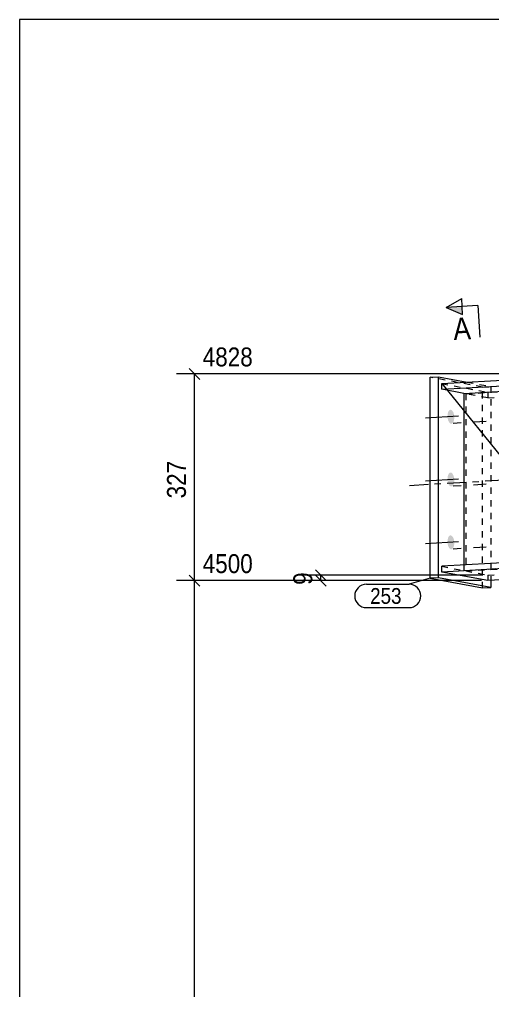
# Model space of a CAD drawing. Header units: millimetres. Extents: x 2 to 825, y 1 to 579.
# Drawn here: x 5 to 79.9, y 425.2 to 579 of the extents above; entities that cross this region are included whole.
import ezdxf

# ---------------------------------------------------------------- set-up
doc = ezdxf.new("R2010")
doc.units = ezdxf.units.MM
for name, pattern in [('XKITLINE00', [0]), ('XKITLINE01', [4, 1, -1, 1, -1]), ('XKITLINE02', [4, 2, -2]), ('XKITLINE03', [6, 3, -1, 1, -1])]:
    doc.linetypes.add(name, pattern=pattern)
for name, color, linetype, lineweight in [('Bolt', 3, 'Continuous', 0), ('Dimensions', 7, 'Continuous', 0), ('DrawingSheet', 5, 'Continuous', 0), ('Part', 2, 'Continuous', 0), ('PartMark', 7, 'Continuous', 0), ('Section', 6, 'Continuous', 0)]:
    doc.layers.add(name, color=color, linetype=linetype, lineweight=lineweight)
doc.styles.add('ARIAL', font='ARIAL.TTF')

# ---------------------------------------------------------------- blocks, each defined once
blk = doc.blocks.new('*A44')
at = {"layer": 'Bolt'}
for points in [[(72.75, 516.1), (72.75, 516.16), (72.75, 516.21), (72.75, 516.26), (72.76, 516.32), (72.76, 516.37), (72.76, 516.42), (72.77, 516.47), (72.78, 516.52), (72.79, 516.57), (72.8, 516.62), (72.81, 516.66), (72.82, 516.71), (72.83, 516.75), (72.85, 516.8), (72.86, 516.84), (72.88, 516.87), (72.9, 516.91), (72.92, 516.94), (72.94, 516.98), (72.96, 517.01), (72.98, 517.03), (73, 517.06), (73.02, 517.08), (73.05, 517.1), (73.07, 517.12), (73.09, 517.14), (73.12, 517.15), (73.14, 517.16), (73.17, 517.17), (73.19, 517.18), (73.22, 517.18), (73.25, 517.18), (73.27, 517.18), (73.3, 517.17), (73.33, 517.16), (73.35, 517.15), (73.38, 517.14), (73.4, 517.12), (73.43, 517.11), (73.45, 517.09), (73.48, 517.06), (73.5, 517.04), (73.53, 517.01), (73.55, 516.98), (73.57, 516.95), (73.59, 516.91), (73.61, 516.88), (73.63, 516.84), (73.65, 516.8), (73.67, 516.76), (73.69, 516.72), (73.71, 516.67), (73.72, 516.63), (73.74, 516.58), (73.75, 516.53), (73.76, 516.48), (73.77, 516.43), (73.78, 516.38), (73.79, 516.32), (73.8, 516.27), (73.81, 516.22), (73.81, 516.17), (73.81, 516.11), (73.82, 516.06), (73.82, 516), (73.82, 515.95), (73.82, 515.9), (73.81, 515.84), (73.81, 515.79), (73.81, 515.74), (73.8, 515.69), (73.79, 515.64), (73.78, 515.59), (73.77, 515.54), (73.76, 515.5), (73.75, 515.45), (73.73, 515.41), (73.72, 515.37), (73.7, 515.33), (73.69, 515.29), (73.67, 515.25), (73.65, 515.22), (73.63, 515.18), (73.61, 515.15), (73.59, 515.13), (73.57, 515.1), (73.55, 515.08), (73.52, 515.06), (73.5, 515.04), (73.48, 515.02), (73.45, 515.01), (73.43, 515), (73.4, 514.99), (73.37, 514.99), (73.35, 514.98), (73.32, 514.98), (73.3, 514.98), (73.27, 514.99), (73.24, 515), (73.22, 515.01), (73.19, 515.02), (73.17, 515.04), (73.14, 515.05), (73.12, 515.07), (73.09, 515.1), (73.07, 515.12), (73.04, 515.15), (73.02, 515.18), (73, 515.21), (72.98, 515.25), (72.96, 515.28), (72.94, 515.32), (72.92, 515.36), (72.9, 515.4), (72.88, 515.44), (72.86, 515.49), (72.85, 515.54), (72.83, 515.58), (72.82, 515.63), (72.81, 515.68), (72.8, 515.73), (72.79, 515.78), (72.78, 515.84), (72.77, 515.89), (72.76, 515.94), (72.76, 516), (72.75, 516.05)], [(72.75, 506.16), (72.75, 506.21), (72.75, 506.27), (72.75, 506.32), (72.76, 506.37), (72.76, 506.42), (72.76, 506.48), (72.77, 506.53), (72.78, 506.58), (72.79, 506.63), (72.8, 506.67), (72.81, 506.72), (72.82, 506.77), (72.83, 506.81), (72.85, 506.85), (72.86, 506.89), (72.88, 506.93), (72.9, 506.96), (72.92, 507), (72.94, 507.03), (72.96, 507.06), (72.98, 507.09), (73, 507.12), (73.02, 507.14), (73.05, 507.16), (73.07, 507.18), (73.09, 507.19), (73.12, 507.21), (73.14, 507.22), (73.17, 507.23), (73.19, 507.23), (73.22, 507.23), (73.25, 507.23), (73.27, 507.23), (73.3, 507.23), (73.33, 507.22), (73.35, 507.21), (73.38, 507.2), (73.4, 507.18), (73.43, 507.16), (73.45, 507.14), (73.48, 507.12), (73.5, 507.09), (73.53, 507.07), (73.55, 507.04), (73.57, 507), (73.59, 506.97), (73.61, 506.93), (73.63, 506.9), (73.65, 506.86), (73.67, 506.81), (73.69, 506.77), (73.71, 506.73), (73.72, 506.68), (73.74, 506.63), (73.75, 506.58), (73.76, 506.53), (73.77, 506.48), (73.78, 506.43), (73.79, 506.38), (73.8, 506.33), (73.81, 506.27), (73.81, 506.22), (73.81, 506.17), (73.82, 506.11), (73.82, 506.06), (73.82, 506.01), (73.82, 505.95), (73.81, 505.9), (73.81, 505.85), (73.81, 505.79), (73.8, 505.74), (73.79, 505.69), (73.78, 505.65), (73.77, 505.6), (73.76, 505.55), (73.75, 505.51), (73.73, 505.46), (73.72, 505.42), (73.7, 505.38), (73.69, 505.34), (73.67, 505.31), (73.65, 505.27), (73.63, 505.24), (73.61, 505.21), (73.59, 505.18), (73.57, 505.16), (73.55, 505.13), (73.52, 505.11), (73.5, 505.09), (73.48, 505.08), (73.45, 505.06), (73.43, 505.05), (73.4, 505.05), (73.37, 505.04), (73.35, 505.04), (73.32, 505.04), (73.3, 505.04), (73.27, 505.04), (73.24, 505.05), (73.22, 505.06), (73.19, 505.08), (73.17, 505.09), (73.14, 505.11), (73.12, 505.13), (73.09, 505.15), (73.07, 505.18), (73.04, 505.21), (73.02, 505.24), (73, 505.27), (72.98, 505.3), (72.96, 505.34), (72.94, 505.38), (72.92, 505.42), (72.9, 505.46), (72.88, 505.5), (72.86, 505.54), (72.85, 505.59), (72.83, 505.64), (72.82, 505.69), (72.81, 505.74), (72.8, 505.79), (72.79, 505.84), (72.78, 505.89), (72.77, 505.94), (72.76, 506), (72.76, 506.05), (72.75, 506.1)], [(72.75, 496.21), (72.75, 496.27), (72.75, 496.32), (72.75, 496.37), (72.76, 496.43), (72.76, 496.48), (72.76, 496.53), (72.77, 496.58), (72.78, 496.63), (72.79, 496.68), (72.8, 496.73), (72.81, 496.78), (72.82, 496.82), (72.83, 496.86), (72.85, 496.91), (72.86, 496.95), (72.88, 496.98), (72.9, 497.02), (72.92, 497.05), (72.94, 497.09), (72.96, 497.12), (72.98, 497.14), (73, 497.17), (73.02, 497.19), (73.05, 497.21), (73.07, 497.23), (73.09, 497.25), (73.12, 497.26), (73.14, 497.27), (73.17, 497.28), (73.19, 497.29), (73.22, 497.29), (73.25, 497.29), (73.27, 497.29), (73.3, 497.28), (73.33, 497.27), (73.35, 497.26), (73.38, 497.25), (73.4, 497.24), (73.43, 497.22), (73.45, 497.2), (73.48, 497.17), (73.5, 497.15), (73.53, 497.12), (73.55, 497.09), (73.57, 497.06), (73.59, 497.03), (73.61, 496.99), (73.63, 496.95), (73.65, 496.91), (73.67, 496.87), (73.69, 496.83), (73.71, 496.78), (73.72, 496.74), (73.74, 496.69), (73.75, 496.64), (73.76, 496.59), (73.77, 496.54), (73.78, 496.49), (73.79, 496.44), (73.8, 496.38), (73.81, 496.33), (73.81, 496.28), (73.81, 496.22), (73.82, 496.17), (73.82, 496.11), (73.82, 496.06), (73.82, 496.01), (73.81, 495.95), (73.81, 495.9), (73.81, 495.85), (73.8, 495.8), (73.79, 495.75), (73.78, 495.7), (73.77, 495.65), (73.76, 495.61), (73.75, 495.56), (73.73, 495.52), (73.72, 495.48), (73.7, 495.44), (73.69, 495.4), (73.67, 495.36), (73.65, 495.33), (73.63, 495.29), (73.61, 495.26), (73.59, 495.24), (73.57, 495.21), (73.55, 495.19), (73.52, 495.17), (73.5, 495.15), (73.48, 495.13), (73.45, 495.12), (73.43, 495.11), (73.4, 495.1), (73.37, 495.1), (73.35, 495.09), (73.32, 495.09), (73.3, 495.09), (73.27, 495.1), (73.24, 495.11), (73.22, 495.12), (73.19, 495.13), (73.17, 495.15), (73.14, 495.16), (73.12, 495.18), (73.09, 495.21), (73.07, 495.23), (73.04, 495.26), (73.02, 495.29), (73, 495.32), (72.98, 495.36), (72.96, 495.39), (72.94, 495.43), (72.92, 495.47), (72.9, 495.51), (72.88, 495.56), (72.86, 495.6), (72.85, 495.65), (72.83, 495.69), (72.82, 495.74), (72.81, 495.79), (72.8, 495.84), (72.79, 495.89), (72.78, 495.95), (72.77, 496), (72.76, 496.05), (72.76, 496.11), (72.75, 496.16)]]:
    blk.add_hatch(color=3, dxfattribs=at).paths.add_polyline_path(points, flags=17)
at = {"layer": 'Bolt', "color": 3, "linetype": 'XKITLINE00', "lineweight": 0}
for p, q in [((74.51, 516.15), (69.26, 515.85)), ((74.51, 506.21), (69.26, 505.9)), ((74.51, 496.26), (69.26, 495.96))]:
    blk.add_line(p, q, dxfattribs=at)
at = {"layer": 'Bolt', "color": 3, "linetype": 'XKITLINE02', "lineweight": 0}
for p, q in [((78.88, 515.33), (73.63, 515.02)), ((78.88, 505.38), (73.63, 505.08)), ((78.88, 495.44), (73.63, 495.13))]:
    blk.add_line(p, q, dxfattribs=at)
blk = doc.blocks.new('*A58')
at = {"layer": 'Part', "color": 2, "linetype": 'XKITLINE00', "lineweight": 0}
for p, q in [((71.83, 521.33), (91.51, 522.47)), ((71.83, 520.43), (91.51, 521.58)), ((91.51, 522.47), (91.51, 520.12)), ((71.83, 520.43), (71.83, 521.33)), ((75.31, 519.77), (71.83, 520.43)), ((75.31, 519.77), (91.51, 520.72)), ((91.95, 520.15), (91.51, 520.12)), ((75.31, 519.77), (75.31, 492.59)), ((91.95, 493.56), (71.83, 492.39)), ((91.95, 492.66), (71.83, 491.49)), ((71.83, 491.49), (71.83, 492.39)), ((79.11, 490.12), (71.83, 491.49)), ((91.95, 490.86), (79.11, 490.12))]:
    blk.add_line(p, q, dxfattribs=at)
at = {"layer": 'Part', "color": 7, "linetype": 'XKITLINE01', "lineweight": 0}
for p, q in [((71.83, 521.33), (79.11, 519.95)), ((75.63, 519.72), (91.51, 520.64)), ((79.11, 519.95), (91.51, 520.67)), ((79.11, 519.95), (79.11, 519.06)), ((91.51, 520.04), (100.35, 520.56)), ((91.51, 520.12), (91.51, 519.78)), ((100.35, 520.64), (91.95, 520.15)), ((100.35, 491.35), (100.35, 520.64)), ((79.11, 519.06), (75.63, 519.72)), ((75.63, 519.72), (75.63, 491.67)), ((79.11, 519.06), (91.51, 519.78)), ((100.35, 494.05), (91.95, 493.56)), ((71.83, 492.39), (75.31, 491.73)), ((75.31, 491.73), (100.35, 493.19)), ((75.31, 492.59), (75.31, 491.73)), ((75.63, 491.67), (100.35, 493.11)), ((79.11, 491.01), (100.35, 492.25)), ((100.35, 493.15), (91.95, 492.66)), ((75.63, 491.67), (79.11, 491.01)), ((79.11, 491.01), (79.11, 490.12)), ((100.35, 491.35), (91.95, 490.86))]:
    blk.add_line(p, q, dxfattribs=at)
at = {"layer": 'Part', "color": 7, "linetype": 'XKITLINE03', "lineweight": 0}
blk.add_line((66.72, 505.21), (109.09, 507.68), dxfattribs=at)
blk = doc.blocks.new('*A60')
at = {"layer": 'Part', "color": 2, "linetype": 'XKITLINE00', "lineweight": 0}
for p, q in [((70.03, 522.34), (71.34, 522.41)), ((70.03, 490.51), (70.03, 522.34)), ((71.34, 490.59), (71.34, 522.41)), ((71.34, 522.41), (75.85, 521.56)), ((71.34, 490.59), (70.03, 490.51)), ((70.03, 490.51), (78.28, 488.96)), ((79.59, 489.03), (71.34, 490.59)), ((79.59, 490.15), (79.59, 489.03)), ((78.28, 488.96), (79.59, 489.03))]:
    blk.add_line(p, q, dxfattribs=at)
at = {"layer": 'Part', "color": 7, "linetype": 'XKITLINE01', "lineweight": 0}
for p, q in [((78.28, 520.78), (70.03, 522.34)), ((75.85, 521.56), (79.59, 520.85)), ((78.28, 520.78), (79.59, 520.85)), ((78.28, 488.96), (78.28, 520.78)), ((79.59, 520.85), (79.59, 490.15))]:
    blk.add_line(p, q, dxfattribs=at)
blk = doc.blocks.new('*A110')
at = {"layer": 'DrawingSheet', "color": 5, "linetype": 'XKITLINE00', "lineweight": 0}
for p, q in [((825, 579), (5, 579)), ((5, 579), (5, 5))]:
    blk.add_line(p, q, dxfattribs=at)
blk = doc.blocks.new('*A173')
at = {"layer": 'Dimensions', "color": 7, "linetype": 'XKITLINE00', "lineweight": 0}
for p, q in [((78.11, 491.01), (49.85, 491.01)), ((51.85, 491.86), (53.54, 490.16)), ((51.85, 490.97), (53.54, 489.27)), ((52.7, 490.12), (52.7, 491.01)), ((78.11, 490.12), (49.85, 490.12))]:
    blk.add_line(p, q, dxfattribs=at)
at = {"layer": 'Dimensions', "color": 3}
for p in [(52.7, 491.01), (52.7, 490.12)]:
    blk.add_point(p, dxfattribs=at)
at = {"layer": 'Dimensions', "color": 3, "style": 'ARIAL', "width": 0.85}
blk.add_text('9', height=3, rotation=90.0002, dxfattribs=at).set_placement((51.35, 489.45))
blk = doc.blocks.new('*A175')
at = {"layer": 'PartMark', "color": 7, "linetype": 'XKITLINE00', "lineweight": 0}
for p, q in [((59.91, 489.55), (66.67, 489.55)), ((70.03, 490.51), (66.67, 489.55)), ((59.91, 485.85), (66.67, 485.85))]:
    blk.add_line(p, q, dxfattribs=at)
for centre, start, end in [((59.91, 487.7), 90, 270), ((66.67, 487.7), 270, 90)]:
    blk.add_arc(centre, 1.85, start, end, dxfattribs=at)
at = {"layer": 'PartMark', "color": 3, "style": 'ARIAL', "width": 0.85}
blk.add_text('253', height=2.5, dxfattribs=at).set_placement((60.51, 486.45))
blk = doc.blocks.new('*A177')
at = {"layer": 'PartMark', "color": 7, "linetype": 'XKITLINE00', "lineweight": 0}
for p, q in [((71.83, 521.33), (82.89, 507.74)), ((82.89, 507.74), (89.66, 507.74)), ((82.89, 504.04), (89.66, 504.04))]:
    blk.add_line(p, q, dxfattribs=at)
for centre, start, end in [((82.89, 505.89), 90, 270), ((89.66, 505.89), 270, 90)]:
    blk.add_arc(centre, 1.85, start, end, dxfattribs=at)
at = {"layer": 'PartMark', "color": 3, "style": 'ARIAL', "width": 0.85}
blk.add_text('438', height=2.5, dxfattribs=at).set_placement((83.49, 504.64))
blk = doc.blocks.new('*A192')
at = {"layer": 'Section'}
blk.add_hatch(color=3, dxfattribs=at).paths.add_polyline_path([(75.13, 532.29), (72.56, 533.4), (75.06, 533.54)], flags=17)
at = {"layer": 'Section', "color": 3, "linetype": 'XKITLINE00', "lineweight": 0}
for p, q in [((72.56, 533.4), (74.99, 534.79)), ((75.13, 532.29), (74.99, 534.79)), ((72.56, 533.4), (75.13, 532.29))]:
    blk.add_line(p, q, dxfattribs=at)
at = {"layer": 'Section', "color": 1, "linetype": 'XKITLINE00', "lineweight": 0}
for q in [(72.56, 533.4), (77.85, 528.69)]:
    blk.add_line((77.56, 533.69), q, dxfattribs=at)
at = {"layer": 'Section', "color": 7, "style": 'ARIAL', "width": 0.85}
blk.add_text('A', height=3.5, rotation=3.3289, dxfattribs=at).set_placement((73.75, 528.21))
blk = doc.blocks.new('*A198')
at = {"layer": 'Dimensions', "color": 7, "linetype": 'XKITLINE00', "lineweight": 0}
for p, q in [((31.85, 490.97), (33.54, 489.27)), ((78.11, 490.12), (29.85, 490.12)), ((32.7, 91.69), (32.7, 490.12))]:
    blk.add_line(p, q, dxfattribs=at)
at = {"layer": 'Dimensions', "color": 3}
blk.add_point((32.7, 490.12), dxfattribs=at)
at = {"layer": 'Dimensions', "color": 3, "style": 'ARIAL', "width": 0.85}
blk.add_text('4500', height=3, dxfattribs=at).set_placement((34, 491.32))
blk = doc.blocks.new('*A199')
at = {"layer": 'Dimensions', "color": 7, "linetype": 'XKITLINE00', "lineweight": 0}
for p, q in [((31.85, 523.7), (33.54, 522)), ((90.95, 522.85), (29.85, 522.85)), ((32.7, 490.12), (32.7, 522.85)), ((31.85, 490.97), (33.54, 489.27)), ((78.11, 490.12), (29.85, 490.12))]:
    blk.add_line(p, q, dxfattribs=at)
at = {"layer": 'Dimensions', "color": 3}
for p in [(32.7, 522.85), (32.7, 490.12)]:
    blk.add_point(p, dxfattribs=at)
at = {"layer": 'Dimensions', "color": 3, "style": 'ARIAL', "width": 0.85}
blk.add_text('4828', height=3, dxfattribs=at).set_placement((34, 524.05))
blk.add_text('327', height=3, rotation=90.0002, dxfattribs=at).set_placement((31.35, 503.15))

msp = doc.modelspace()

# ---------------------------------------------------------------- block references
at = {"lineweight": 0}
for name in ['*A110', '*A192', '*A199', '*A58', '*A60', '*A177', '*A44', '*A198', '*A173', '*A175']:
    msp.add_blockref(name, (0, 0), dxfattribs=at)

doc.saveas('drawing.dxf')
